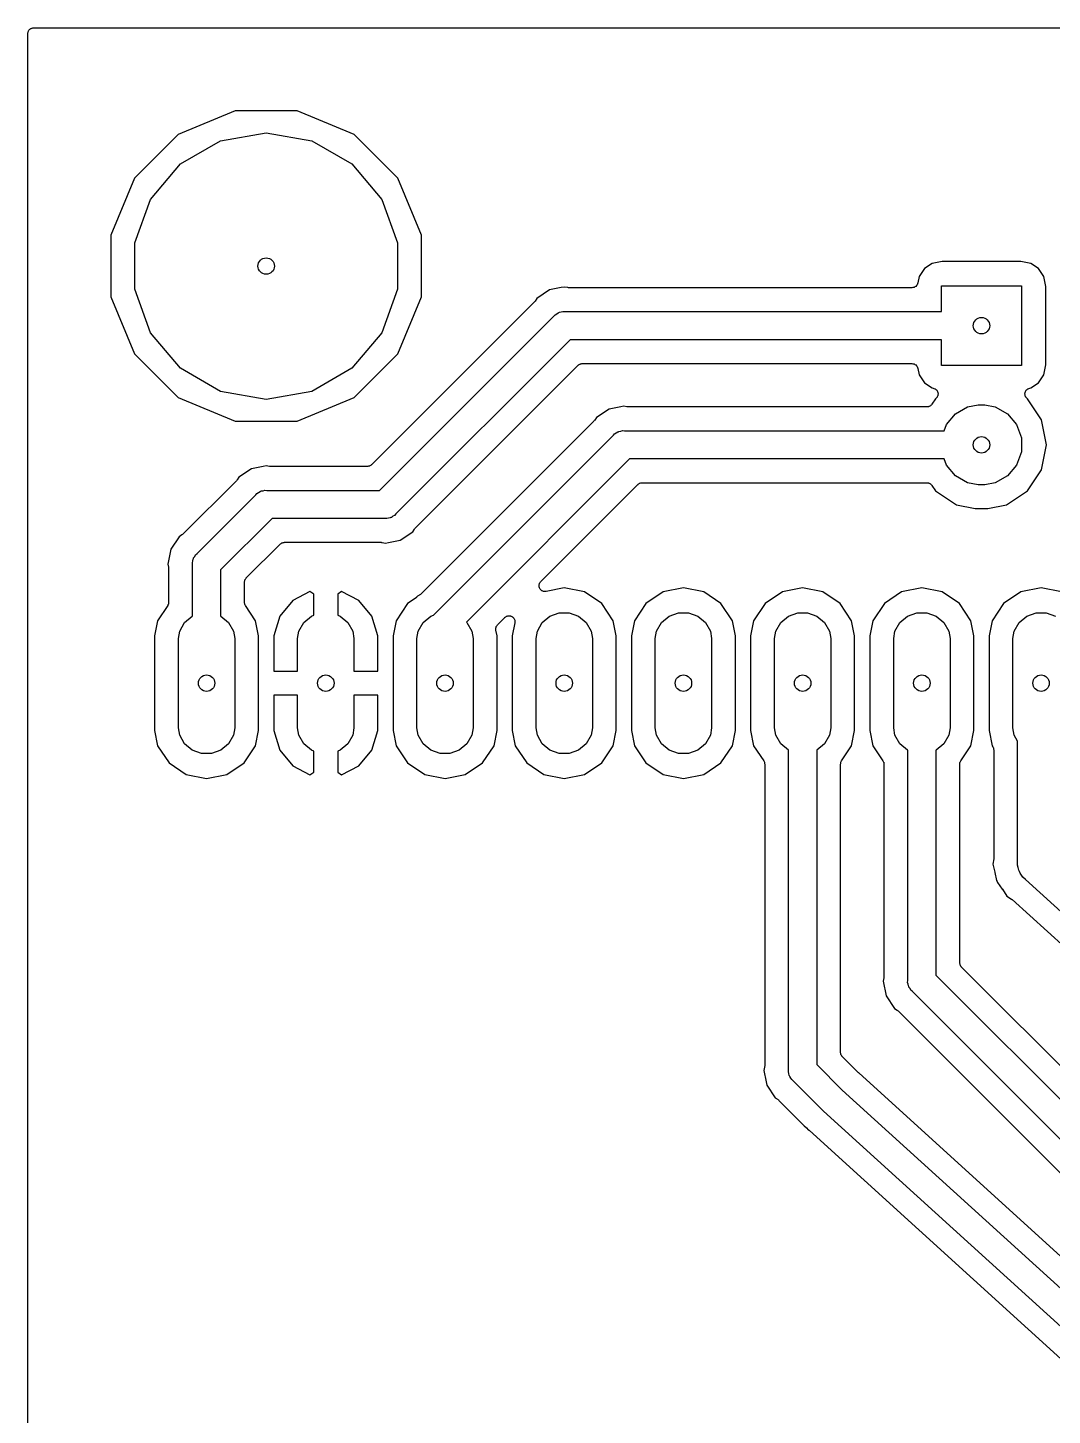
# Model space of a CAD drawing. Extents: x 99.1 to 195.6, y -78.7 to -33.
# Drawn here: x 99.06 to 120.89, y -62.59 to -33.02 of the extents above; entities that cross this region are included whole.
import ezdxf

# ---------------------------------------------------------------- set-up
doc = ezdxf.new("R2010")
doc.units = 0
doc.header["$MEASUREMENT"] = 0
doc.layers.add('BLACK', color=7, linetype='CONTINUOUS')

msp = doc.modelspace()

# ---------------------------------------------------------------- linework, layer by layer
at = {"layer": 'BLACK', "linetype": 'CONTINUOUS'}
for p, q in [((99.0619, -33.1249), (99.0657, -33.1145)), ((99.0657, -33.1145), (99.0677, -33.1036)), ((99.0677, -33.1036), (99.0732, -33.0939)), ((99.0732, -33.0939), (99.077, -33.0835)), ((99.077, -33.0835), (99.0842, -33.075)), ((99.0842, -33.075), (99.0897, -33.0654)), ((99.0897, -33.0654), (99.0982, -33.0582)), ((99.0982, -33.0582), (99.1054, -33.0497)), ((99.1054, -33.0497), (99.115, -33.0442)), ((99.115, -33.0442), (99.1235, -33.037)), ((99.1235, -33.037), (99.1339, -33.0332)), ((99.1339, -33.0332), (99.1436, -33.0277)), ((99.1436, -33.0277), (99.1545, -33.0257)), ((99.1545, -33.0257), (99.1649, -33.0219)), ((99.1649, -33.0219), (99.1761, -33.0219)), ((99.1761, -33.0219), (99.187, -33.02)), ((99.187, -33.02), (195.453, -33.02)), ((99.06, -33.147), (99.0619, -33.1361)), ((99.06, -78.613), (99.06, -33.147)), ((99.0619, -33.1361), (99.0619, -33.1249)), ((103.482, -34.792), (102.266, -35.2956)), ((104.798, -34.792), (103.482, -34.792)), ((106.014, -35.2956), (104.798, -34.792)), ((102.266, -35.2956), (101.336, -36.2262)), ((102.312, -35.922), (103.168, -35.4283)), ((103.168, -35.4283), (104.14, -35.2568)), ((104.14, -35.2568), (105.112, -35.4283)), ((105.112, -35.4283), (105.968, -35.922)), ((106.944, -36.2262), (106.014, -35.2956)), ((101.678, -36.6784), (102.312, -35.922)), ((105.968, -35.922), (106.602, -36.6784)), ((101.336, -36.2262), (100.832, -37.442)), ((107.448, -37.442), (106.944, -36.2262)), ((101.34, -37.6063), (101.678, -36.6784)), ((106.602, -36.6784), (106.94, -37.6063)), ((100.832, -37.442), (100.832, -38.758)), ((107.448, -38.758), (107.448, -37.442)), ((101.34, -38.5937), (101.34, -37.6063)), ((106.94, -37.6063), (106.94, -38.5937)), ((118.332, -38.0415), (118.164, -38.1538)), ((118.543, -37.9996), (118.332, -38.0415)), ((120.217, -37.9996), (118.543, -37.9996)), ((120.428, -38.0415), (120.217, -37.9996)), ((120.596, -38.1538), (120.428, -38.0415)), ((118.051, -38.3218), (118.024, -38.4598)), ((118.164, -38.1538), (118.051, -38.3218)), ((120.709, -38.3218), (120.596, -38.1538)), ((120.75, -38.5325), (120.709, -38.3218)), ((101.678, -39.5216), (101.34, -38.5937)), ((106.94, -38.5937), (106.602, -39.5216)), ((110.175, -38.6089), (109.907, -38.7875)), ((110.423, -38.5596), (110.175, -38.6089)), ((110.49, -38.5462), (110.423, -38.5596)), ((110.557, -38.5596), (110.49, -38.5462)), ((110.57, -38.5598), (110.557, -38.5596)), ((110.582, -38.562), (110.57, -38.5598)), ((117.899, -38.562), (110.582, -38.562)), ((117.92, -38.5584), (117.899, -38.562)), ((117.94, -38.5553), (117.92, -38.5584)), ((117.942, -38.5546), (117.94, -38.5553)), ((117.943, -38.5543), (117.942, -38.5546)), ((117.961, -38.544), (117.943, -38.5543)), ((117.979, -38.534), (117.961, -38.544)), ((117.98, -38.533), (117.979, -38.534)), ((117.981, -38.5323), (117.98, -38.533)), ((117.994, -38.5165), (117.981, -38.5323)), ((118.008, -38.5009), (117.994, -38.5165)), ((118.009, -38.4996), (118.008, -38.5009)), ((118.017, -38.4791), (118.009, -38.4985)), ((118.009, -38.4985), (118.009, -38.4996)), ((118.024, -38.4598), (118.017, -38.4791)), ((118.53, -39.07), (118.53, -38.52)), ((118.53, -38.52), (120.23, -38.52)), ((120.23, -38.52), (120.23, -40.22)), ((120.75, -40.2075), (120.75, -38.5325)), ((100.832, -38.758), (101.336, -39.9738)), ((109.854, -38.8638), (106.383, -42.3348)), ((106.944, -39.9738), (107.448, -38.758)), ((109.861, -38.8535), (109.854, -38.8638)), ((109.869, -38.8445), (109.861, -38.8535)), ((109.907, -38.7875), (109.869, -38.8445)), ((106.556, -42.88), (110.269, -39.1671)), ((110.269, -39.1671), (110.294, -39.1366)), ((110.294, -39.1366), (110.329, -39.1167)), ((110.329, -39.1167), (110.361, -39.0939)), ((110.361, -39.0939), (110.374, -39.0904)), ((110.374, -39.0904), (110.386, -39.0837)), ((110.386, -39.0837), (110.425, -39.0768)), ((110.425, -39.0768), (110.463, -39.0665)), ((110.463, -39.0665), (110.503, -39.07)), ((110.503, -39.07), (118.53, -39.07)), ((102.312, -40.278), (101.678, -39.5216)), ((106.602, -39.5216), (105.968, -40.278)), ((110.614, -39.67), (106.901, -43.3829)), ((118.53, -39.67), (110.614, -39.67)), ((118.53, -40.22), (118.53, -39.67)), ((101.336, -39.9738), (102.266, -40.9044)), ((106.014, -40.9044), (106.944, -39.9738)), ((107.316, -43.6862), (110.787, -40.2152)), ((110.787, -40.2152), (110.792, -40.212)), ((110.792, -40.212), (110.796, -40.2077)), ((110.796, -40.2077), (110.81, -40.1994)), ((110.81, -40.1994), (110.824, -40.1899)), ((110.824, -40.1899), (110.829, -40.1885)), ((110.829, -40.1885), (110.834, -40.1857)), ((110.834, -40.1857), (110.85, -40.1828)), ((110.85, -40.1828), (110.866, -40.1785)), ((110.866, -40.1785), (110.872, -40.179)), ((110.872, -40.179), (110.877, -40.178)), ((110.877, -40.178), (117.899, -40.178)), ((117.899, -40.178), (117.92, -40.1816)), ((117.92, -40.1816), (117.94, -40.1847)), ((117.94, -40.1847), (117.942, -40.1854)), ((117.942, -40.1854), (117.943, -40.1857)), ((117.943, -40.1857), (117.961, -40.196)), ((117.961, -40.196), (117.979, -40.206)), ((117.979, -40.206), (117.98, -40.207)), ((117.98, -40.207), (117.981, -40.2077)), ((117.981, -40.2077), (117.994, -40.2235)), ((120.23, -40.22), (118.53, -40.22)), ((120.709, -40.4182), (120.75, -40.2075)), ((103.168, -40.7717), (102.312, -40.278)), ((105.968, -40.278), (105.112, -40.7717)), ((117.994, -40.2235), (118.008, -40.2391)), ((118.008, -40.2391), (118.009, -40.2404)), ((118.009, -40.2404), (118.009, -40.2415)), ((118.009, -40.2415), (118.017, -40.2609)), ((118.017, -40.2609), (118.024, -40.2802)), ((118.024, -40.2802), (118.051, -40.4182)), ((118.051, -40.4182), (118.164, -40.5862)), ((120.596, -40.5862), (120.709, -40.4182)), ((104.14, -40.9432), (103.168, -40.7717)), ((105.112, -40.7717), (104.14, -40.9432)), ((118.164, -40.5862), (118.332, -40.6985)), ((118.332, -40.6985), (118.352, -40.7026)), ((118.352, -40.7026), (118.368, -40.7086)), ((118.368, -40.7086), (118.384, -40.7133)), ((118.384, -40.7133), (118.388, -40.7166)), ((118.388, -40.7166), (118.394, -40.7186)), ((118.394, -40.7186), (118.406, -40.7296)), ((118.406, -40.7296), (118.419, -40.7394)), ((118.419, -40.7394), (118.422, -40.744)), ((118.422, -40.744), (118.427, -40.7477)), ((118.427, -40.7477), (118.435, -40.7622)), ((118.435, -40.7622), (118.444, -40.776)), ((118.444, -40.776), (118.445, -40.7815)), ((118.445, -40.7815), (118.448, -40.7864)), ((118.448, -40.7864), (118.45, -40.8028)), ((118.45, -40.8028), (118.454, -40.8189)), ((120.306, -40.8189), (120.31, -40.8028)), ((120.31, -40.8028), (120.312, -40.7864)), ((120.312, -40.7864), (120.315, -40.7815)), ((120.315, -40.7815), (120.316, -40.776)), ((120.316, -40.776), (120.325, -40.7622)), ((120.325, -40.7622), (120.333, -40.7477)), ((120.333, -40.7477), (120.338, -40.744)), ((120.338, -40.744), (120.341, -40.7394)), ((120.341, -40.7394), (120.354, -40.7296)), ((120.354, -40.7296), (120.366, -40.7186)), ((120.366, -40.7186), (120.372, -40.7166)), ((120.372, -40.7166), (120.376, -40.7133)), ((120.376, -40.7133), (120.392, -40.7086)), ((120.392, -40.7086), (120.408, -40.7026)), ((120.408, -40.7026), (120.428, -40.6985)), ((120.428, -40.6985), (120.596, -40.5862)), ((102.266, -40.9044), (103.482, -41.408)), ((104.798, -41.408), (106.014, -40.9044)), ((111.693, -41.0996), (111.445, -41.1489)), ((111.76, -41.0862), (111.693, -41.0996)), ((111.827, -41.0996), (111.76, -41.0862)), ((111.84, -41.0998), (111.827, -41.0996)), ((111.852, -41.102), (111.84, -41.0998)), ((118.219, -41.102), (111.852, -41.102)), ((118.236, -41.0989), (118.219, -41.102)), ((118.254, -41.0969), (118.236, -41.0989)), ((118.258, -41.0951), (118.254, -41.0969)), ((118.262, -41.0943), (118.258, -41.0951)), ((118.278, -41.0854), (118.262, -41.0943)), ((118.294, -41.0774), (118.278, -41.0854)), ((118.297, -41.0744), (118.294, -41.0774)), ((118.3, -41.0723), (118.297, -41.0744)), ((118.312, -41.0585), (118.3, -41.0723)), ((118.324, -41.0456), (118.312, -41.0585)), ((118.402, -40.9287), (118.324, -41.0456)), ((118.41, -40.9213), (118.402, -40.9287)), ((118.423, -40.9109), (118.41, -40.9213)), ((118.426, -40.9061), (118.423, -40.9109)), ((118.43, -40.9023), (118.426, -40.9061)), ((118.437, -40.8874), (118.43, -40.9023)), ((118.446, -40.8732), (118.437, -40.8874)), ((118.447, -40.8677), (118.446, -40.8732)), ((118.45, -40.8627), (118.447, -40.8677)), ((118.451, -40.8462), (118.45, -40.8627)), ((118.455, -40.83), (118.451, -40.8462)), ((118.454, -40.8189), (118.454, -40.8244)), ((118.454, -40.8244), (118.455, -40.83)), ((118.825, -41.2488), (119.085, -41.0989)), ((119.085, -41.0989), (119.306, -41.06)), ((119.306, -41.06), (119.454, -41.06)), ((119.454, -41.06), (119.675, -41.0989)), ((119.675, -41.0989), (119.935, -41.2488)), ((120.305, -40.83), (120.306, -40.8244)), ((120.309, -40.8462), (120.305, -40.83)), ((120.306, -40.8244), (120.306, -40.8189)), ((120.31, -40.8627), (120.309, -40.8462)), ((120.313, -40.8677), (120.31, -40.8627)), ((120.314, -40.8732), (120.313, -40.8677)), ((120.323, -40.8874), (120.314, -40.8732)), ((120.33, -40.9023), (120.323, -40.8874)), ((120.334, -40.9061), (120.33, -40.9023)), ((120.337, -40.9109), (120.334, -40.9061)), ((120.35, -40.9213), (120.337, -40.9109)), ((120.358, -40.9287), (120.35, -40.9213)), ((120.659, -41.3801), (120.358, -40.9287)), ((111.131, -41.3935), (111.124, -41.4038)), ((111.139, -41.3845), (111.131, -41.3935)), ((111.177, -41.3275), (111.139, -41.3845)), ((111.445, -41.1489), (111.177, -41.3275)), ((118.633, -41.4784), (118.825, -41.2488)), ((119.935, -41.2488), (120.127, -41.4784)), ((120.765, -41.91), (120.659, -41.3801)), ((103.482, -41.408), (104.798, -41.408)), ((111.124, -41.4038), (107.444, -45.0835)), ((111.539, -41.7071), (111.564, -41.6766)), ((111.564, -41.6766), (111.599, -41.6567)), ((111.599, -41.6567), (111.631, -41.6339)), ((111.631, -41.6339), (111.644, -41.6304)), ((111.644, -41.6304), (111.656, -41.6237)), ((111.656, -41.6237), (111.695, -41.6168)), ((111.695, -41.6168), (111.733, -41.6065)), ((111.733, -41.6065), (111.773, -41.61)), ((111.773, -41.61), (118.585, -41.61)), ((118.585, -41.61), (118.633, -41.4784)), ((120.127, -41.4784), (120.23, -41.7601)), ((107.747, -45.4986), (111.539, -41.7071)), ((120.23, -41.7601), (120.23, -42.0599)), ((120.659, -42.4399), (120.765, -41.91)), ((111.884, -42.21), (108.405, -45.6889)), ((118.585, -42.21), (111.884, -42.21)), ((118.633, -42.3416), (118.585, -42.21)), ((120.23, -42.0599), (120.127, -42.3416)), ((103.825, -42.4189), (103.557, -42.5975)), ((104.073, -42.3696), (103.825, -42.4189)), ((104.14, -42.3562), (104.073, -42.3696)), ((104.073, -42.3696), (104.073, -42.3696)), ((104.207, -42.3696), (104.14, -42.3562)), ((104.22, -42.3698), (104.207, -42.3696)), ((104.232, -42.372), (104.22, -42.3698)), ((106.293, -42.372), (104.232, -42.372)), ((106.298, -42.371), (106.293, -42.372)), ((106.304, -42.3715), (106.298, -42.371)), ((106.32, -42.3672), (106.304, -42.3715)), ((106.336, -42.3643), (106.32, -42.3672)), ((106.341, -42.3615), (106.336, -42.3643)), ((106.346, -42.3601), (106.341, -42.3615)), ((106.36, -42.3506), (106.346, -42.3601)), ((106.374, -42.3423), (106.36, -42.3506)), ((106.378, -42.338), (106.374, -42.3423)), ((106.383, -42.3348), (106.378, -42.338)), ((118.825, -42.5712), (118.633, -42.3416)), ((119.085, -42.7211), (118.825, -42.5712)), ((119.935, -42.5712), (119.675, -42.7211)), ((120.127, -42.3416), (119.935, -42.5712)), ((120.359, -42.8891), (120.659, -42.4399)), ((103.504, -42.6738), (102.364, -43.8135)), ((103.511, -42.6635), (103.504, -42.6738)), ((103.519, -42.6545), (103.511, -42.6635)), ((103.557, -42.5975), (103.519, -42.6545)), ((104.075, -42.8868), (104.113, -42.8765)), ((104.113, -42.8765), (104.153, -42.88)), ((104.153, -42.88), (106.556, -42.88)), ((109.99, -44.8226), (112.057, -42.7552)), ((112.057, -42.7552), (112.062, -42.752)), ((112.062, -42.752), (112.066, -42.7477)), ((112.066, -42.7477), (112.08, -42.7394)), ((112.08, -42.7394), (112.094, -42.7299)), ((112.094, -42.7299), (112.099, -42.7285)), ((112.099, -42.7285), (112.104, -42.7257)), ((112.104, -42.7257), (112.12, -42.7228)), ((112.12, -42.7228), (112.136, -42.7185)), ((112.136, -42.7185), (112.142, -42.719)), ((112.142, -42.719), (112.147, -42.718)), ((112.147, -42.718), (118.219, -42.718)), ((118.219, -42.718), (118.236, -42.7211)), ((118.236, -42.7211), (118.254, -42.7231)), ((118.254, -42.7231), (118.258, -42.7249)), ((118.258, -42.7249), (118.262, -42.7257)), ((118.262, -42.7257), (118.278, -42.7346)), ((118.278, -42.7346), (118.294, -42.7426)), ((118.294, -42.7426), (118.297, -42.7456)), ((118.297, -42.7456), (118.3, -42.7477)), ((118.3, -42.7477), (118.312, -42.7615)), ((118.312, -42.7615), (118.324, -42.7744)), ((118.324, -42.7744), (118.401, -42.8891)), ((119.306, -42.76), (119.085, -42.7211)), ((119.454, -42.76), (119.306, -42.76)), ((119.675, -42.7211), (119.454, -42.76)), ((102.667, -44.2286), (103.919, -42.9771)), ((103.919, -42.9771), (103.944, -42.9466)), ((103.944, -42.9466), (103.979, -42.9267)), ((103.979, -42.9267), (104.011, -42.9039)), ((104.011, -42.9039), (104.024, -42.9004)), ((104.024, -42.9004), (104.036, -42.8937)), ((104.036, -42.8937), (104.075, -42.8868)), ((118.401, -42.8891), (118.85, -43.1892)), ((119.91, -43.1892), (120.359, -42.8891)), ((106.745, -43.4732), (106.707, -43.4835)), ((106.784, -43.4663), (106.745, -43.4732)), ((106.796, -43.4596), (106.784, -43.4663)), ((106.809, -43.4561), (106.796, -43.4596)), ((106.841, -43.4333), (106.809, -43.4561)), ((106.876, -43.4134), (106.841, -43.4333)), ((106.901, -43.3829), (106.876, -43.4134)), ((118.85, -43.1892), (119.246, -43.268)), ((119.246, -43.268), (119.514, -43.268)), ((119.514, -43.268), (119.91, -43.1892)), ((104.264, -43.48), (103.17, -44.5743)), ((106.667, -43.48), (104.264, -43.48)), ((106.707, -43.4835), (106.667, -43.48)), ((106.995, -43.9411), (107.263, -43.7625)), ((107.263, -43.7625), (107.301, -43.7055)), ((107.301, -43.7055), (107.309, -43.6965)), ((107.309, -43.6965), (107.316, -43.6862)), ((102.287, -43.8675), (102.111, -44.1313)), ((102.345, -43.8293), (102.287, -43.8675)), ((102.354, -43.8207), (102.345, -43.8293)), ((102.364, -43.8135), (102.354, -43.8207)), ((103.715, -44.7475), (104.437, -44.0252)), ((104.437, -44.0252), (104.442, -44.022)), ((104.442, -44.022), (104.446, -44.0177)), ((104.446, -44.0177), (104.46, -44.0094)), ((104.46, -44.0094), (104.474, -43.9999)), ((104.474, -43.9999), (104.479, -43.9985)), ((104.479, -43.9985), (104.484, -43.9957)), ((104.484, -43.9957), (104.5, -43.9928)), ((104.5, -43.9928), (104.516, -43.9885)), ((104.516, -43.9885), (104.522, -43.989)), ((104.522, -43.989), (104.527, -43.988)), ((104.527, -43.988), (106.588, -43.988)), ((106.588, -43.988), (106.6, -43.9902)), ((106.6, -43.9902), (106.613, -43.9904)), ((106.613, -43.9904), (106.68, -44.0038)), ((106.68, -44.0038), (106.747, -43.9904)), ((106.747, -43.9904), (106.995, -43.9411)), ((102.109, -44.1347), (102.046, -44.45)), ((102.111, -44.1313), (102.109, -44.1347)), ((102.111, -44.1313), (102.111, -44.1313)), ((102.577, -44.385), (102.584, -44.3458)), ((102.584, -44.3458), (102.59, -44.3342)), ((102.59, -44.3342), (102.594, -44.3213)), ((102.594, -44.3213), (102.617, -44.2887)), ((102.617, -44.2887), (102.637, -44.2542)), ((102.637, -44.2542), (102.667, -44.2286)), ((102.046, -44.45), (102.06, -44.5173)), ((102.06, -44.5173), (102.06, -44.5298)), ((102.06, -44.5298), (102.062, -44.5421)), ((102.062, -44.5421), (102.062, -45.2664)), ((102.567, -44.4234), (102.577, -44.385)), ((102.57, -44.4631), (102.567, -44.4234)), ((102.57, -45.5607), (102.57, -44.4631)), ((103.17, -44.5743), (103.17, -45.5607)), ((103.678, -44.8262), (103.683, -44.8102)), ((103.679, -44.8318), (103.678, -44.8262)), ((103.678, -44.8373), (103.679, -44.8318)), ((103.678, -45.2664), (103.678, -44.8373)), ((103.683, -44.8102), (103.686, -44.7939)), ((103.686, -44.7939), (103.688, -44.789)), ((103.688, -44.789), (103.69, -44.7836)), ((103.69, -44.7836), (103.699, -44.77)), ((103.699, -44.77), (103.708, -44.7557)), ((103.708, -44.7557), (103.712, -44.7521)), ((103.712, -44.7521), (103.715, -44.7475)), ((109.953, -44.9013), (109.957, -44.8866)), ((109.954, -44.9083), (109.953, -44.9013)), ((109.953, -44.9151), (109.954, -44.9083)), ((109.956, -44.9301), (109.953, -44.9151)), ((109.957, -44.9452), (109.956, -44.9301)), ((109.957, -44.8866), (109.96, -44.8716)), ((109.96, -44.9516), (109.957, -44.9452)), ((109.96, -44.8716), (109.963, -44.8654)), ((109.962, -44.9584), (109.96, -44.9516)), ((109.963, -44.8654), (109.965, -44.8587)), ((109.965, -44.8587), (109.974, -44.8462)), ((109.974, -44.8462), (109.981, -44.8329)), ((109.981, -44.8329), (109.986, -44.8283)), ((109.986, -44.8283), (109.99, -44.8226)), ((104.708, -45.2274), (104.432, -45.5616)), ((105.072, -45.035), (104.708, -45.2274)), ((105.156, -45.0899), (105.072, -45.035)), ((105.156, -45.5439), (105.156, -45.0899)), ((105.748, -45.035), (105.664, -45.0899)), ((105.664, -45.0899), (105.664, -45.5439)), ((106.112, -45.2274), (105.748, -45.035)), ((106.388, -45.5616), (106.112, -45.2274)), ((107.335, -45.1681), (107.151, -45.2912)), ((107.337, -45.1662), (107.335, -45.1681)), ((107.34, -45.1649), (107.337, -45.1662)), ((107.353, -45.151), (107.34, -45.1649)), ((107.367, -45.1377), (107.353, -45.151)), ((107.425, -45.0993), (107.367, -45.1377)), ((107.434, -45.0907), (107.425, -45.0993)), ((107.444, -45.0835), (107.434, -45.0907)), ((109.969, -44.9714), (109.962, -44.9584)), ((109.976, -44.9852), (109.969, -44.9714)), ((109.981, -44.9902), (109.976, -44.9852)), ((109.984, -44.9961), (109.981, -44.9902)), ((109.996, -45.0056), (109.984, -44.9961)), ((110.007, -45.0164), (109.996, -45.0056)), ((110.013, -45.0194), (110.007, -45.0164)), ((110.019, -45.0237), (110.013, -45.0194)), ((110.033, -45.0286), (110.019, -45.0237)), ((110.047, -45.035), (110.033, -45.0286)), ((110.054, -45.0357), (110.047, -45.035)), ((110.061, -45.0379), (110.054, -45.0357)), ((110.076, -45.0376), (110.061, -45.0379)), ((110.091, -45.0389), (110.076, -45.0376)), ((110.098, -45.0371), (110.091, -45.0389)), ((110.105, -45.0369), (110.098, -45.0371)), ((110.49, -44.9603), (110.105, -45.0369)), ((110.922, -45.0463), (110.49, -44.9603)), ((111.289, -45.2912), (110.922, -45.0463)), ((112.598, -45.0463), (112.231, -45.2912)), ((113.03, -44.9603), (112.598, -45.0463)), ((113.462, -45.0463), (113.03, -44.9603)), ((113.829, -45.2912), (113.462, -45.0463)), ((115.138, -45.0463), (114.771, -45.2912)), ((115.57, -44.9603), (115.138, -45.0463)), ((116.002, -45.0463), (115.57, -44.9603)), ((116.369, -45.2912), (116.002, -45.0463)), ((117.678, -45.0463), (117.311, -45.2912)), ((118.11, -44.9603), (117.678, -45.0463)), ((118.542, -45.0463), (118.11, -44.9603)), ((118.909, -45.2912), (118.542, -45.0463)), ((120.218, -45.0463), (119.851, -45.2912)), ((120.65, -44.9603), (120.218, -45.0463)), ((121.082, -45.0463), (120.65, -44.9603)), ((102.041, -45.3369), (101.826, -45.6577)), ((102.047, -45.323), (102.041, -45.3369)), ((102.054, -45.3098), (102.047, -45.323)), ((102.056, -45.303), (102.054, -45.3098)), ((102.058, -45.2966), (102.056, -45.303)), ((102.059, -45.2814), (102.058, -45.2966)), ((102.062, -45.2664), (102.059, -45.2814)), ((103.681, -45.2814), (103.678, -45.2664)), ((103.682, -45.2966), (103.681, -45.2814)), ((103.684, -45.303), (103.682, -45.2966)), ((103.686, -45.3098), (103.684, -45.303)), ((103.693, -45.323), (103.686, -45.3098)), ((103.699, -45.3369), (103.693, -45.323)), ((103.914, -45.6577), (103.699, -45.3369)), ((107.151, -45.2912), (106.906, -45.6577)), ((107.645, -45.5624), (107.708, -45.5397)), ((107.708, -45.5397), (107.717, -45.5242)), ((107.717, -45.5242), (107.747, -45.4986)), ((110.185, -45.5624), (110.384, -45.49)), ((110.384, -45.49), (110.596, -45.49)), ((110.596, -45.49), (110.795, -45.5624)), ((111.534, -45.6577), (111.289, -45.2912)), ((112.231, -45.2912), (111.986, -45.6577)), ((112.725, -45.5624), (112.924, -45.49)), ((112.924, -45.49), (113.136, -45.49)), ((113.136, -45.49), (113.335, -45.5624)), ((114.074, -45.6577), (113.829, -45.2912)), ((114.771, -45.2912), (114.526, -45.6577)), ((115.265, -45.5624), (115.464, -45.49)), ((115.464, -45.49), (115.676, -45.49)), ((115.676, -45.49), (115.875, -45.5624)), ((116.614, -45.6577), (116.369, -45.2912)), ((117.311, -45.2912), (117.066, -45.6577)), ((117.805, -45.5624), (118.004, -45.49)), ((118.004, -45.49), (118.216, -45.49)), ((118.216, -45.49), (118.415, -45.5624)), ((119.154, -45.6577), (118.909, -45.2912)), ((119.851, -45.2912), (119.606, -45.6577)), ((120.345, -45.5624), (120.544, -45.49)), ((120.544, -45.49), (120.756, -45.49)), ((120.756, -45.49), (120.955, -45.5624)), ((101.826, -45.6577), (101.762, -45.9809)), ((102.297, -45.8816), (102.403, -45.6984)), ((102.403, -45.6984), (102.565, -45.5624)), ((102.565, -45.5624), (102.57, -45.5607)), ((103.17, -45.5607), (103.175, -45.5624)), ((103.175, -45.5624), (103.337, -45.6984)), ((103.337, -45.6984), (103.443, -45.8816)), ((103.978, -45.9809), (103.914, -45.6577)), ((104.432, -45.5616), (104.302, -45.9821)), ((104.837, -45.8816), (104.943, -45.6984)), ((104.943, -45.6984), (105.105, -45.5624)), ((105.105, -45.5624), (105.156, -45.5439)), ((105.664, -45.5439), (105.715, -45.5624)), ((105.715, -45.5624), (105.877, -45.6984)), ((105.877, -45.6984), (105.983, -45.8816)), ((106.518, -45.9821), (106.388, -45.5616)), ((106.906, -45.6577), (106.842, -45.9809)), ((107.377, -45.8816), (107.483, -45.6984)), ((107.483, -45.6984), (107.645, -45.5624)), ((108.405, -45.6889), (108.417, -45.6984)), ((108.417, -45.6984), (108.523, -45.8816)), ((109.032, -45.8229), (109.033, -45.8189)), ((109.033, -45.8408), (109.032, -45.8229)), ((109.033, -45.8147), (109.039, -45.7977)), ((109.033, -45.8189), (109.033, -45.8147)), ((109.039, -45.7977), (109.043, -45.7803)), ((109.043, -45.7803), (109.046, -45.7769)), ((109.046, -45.7769), (109.047, -45.7729)), ((109.047, -45.7729), (109.058, -45.7589)), ((109.058, -45.7589), (109.068, -45.7442)), ((109.068, -45.7442), (109.223, -45.5901)), ((109.223, -45.5901), (109.228, -45.5861)), ((109.228, -45.5861), (109.233, -45.5809)), ((109.233, -45.5809), (109.246, -45.5735)), ((109.246, -45.5735), (109.259, -45.5648)), ((109.259, -45.5648), (109.265, -45.563)), ((109.265, -45.563), (109.272, -45.5597)), ((109.272, -45.5597), (109.287, -45.5573)), ((109.287, -45.5573), (109.301, -45.5534)), ((109.301, -45.5534), (109.308, -45.554)), ((109.308, -45.554), (109.315, -45.5529)), ((109.315, -45.5529), (109.33, -45.5559)), ((109.33, -45.5559), (109.345, -45.5572)), ((109.345, -45.5572), (109.352, -45.5602)), ((109.352, -45.5602), (109.358, -45.5615)), ((109.358, -45.5615), (109.371, -45.5694)), ((109.371, -45.5694), (109.385, -45.5759)), ((109.437, -45.7047), (109.382, -45.9809)), ((109.385, -45.5759), (109.39, -45.5808)), ((109.39, -45.5808), (109.396, -45.5844)), ((109.396, -45.5844), (109.406, -45.5963)), ((109.406, -45.5963), (109.416, -45.6071)), ((109.416, -45.6071), (109.419, -45.6134)), ((109.419, -45.6134), (109.424, -45.6188)), ((109.424, -45.6188), (109.429, -45.6332)), ((109.429, -45.6332), (109.435, -45.647)), ((109.435, -45.647), (109.436, -45.654)), ((109.436, -45.654), (109.438, -45.6606)), ((109.439, -45.691), (109.437, -45.6977)), ((109.437, -45.6977), (109.437, -45.7047)), ((109.438, -45.6606), (109.438, -45.6758)), ((109.438, -45.6758), (109.439, -45.691)), ((109.917, -45.8816), (110.023, -45.6984)), ((110.023, -45.6984), (110.185, -45.5624)), ((110.795, -45.5624), (110.957, -45.6984)), ((110.957, -45.6984), (111.063, -45.8816)), ((111.598, -45.9809), (111.534, -45.6577)), ((111.986, -45.6577), (111.922, -45.9809)), ((112.457, -45.8816), (112.563, -45.6984)), ((112.563, -45.6984), (112.725, -45.5624)), ((113.335, -45.5624), (113.497, -45.6984)), ((113.497, -45.6984), (113.603, -45.8816)), ((114.138, -45.9809), (114.074, -45.6577)), ((114.526, -45.6577), (114.462, -45.9809)), ((114.997, -45.8816), (115.103, -45.6984)), ((115.103, -45.6984), (115.265, -45.5624)), ((115.875, -45.5624), (116.037, -45.6984)), ((116.037, -45.6984), (116.143, -45.8816)), ((116.678, -45.9809), (116.614, -45.6577)), ((117.066, -45.6577), (117.002, -45.9809)), ((117.537, -45.8816), (117.643, -45.6984)), ((117.643, -45.6984), (117.805, -45.5624)), ((118.415, -45.5624), (118.577, -45.6984)), ((118.577, -45.6984), (118.683, -45.8816)), ((119.218, -45.9809), (119.154, -45.6577)), ((119.606, -45.6577), (119.542, -45.9809)), ((120.077, -45.8816), (120.183, -45.6984)), ((120.183, -45.6984), (120.345, -45.5624)), ((101.762, -45.9809), (101.762, -47.9991)), ((102.27, -46.0375), (102.297, -45.8816)), ((102.27, -47.9425), (102.27, -46.0375)), ((103.443, -45.8816), (103.47, -46.0375)), ((103.47, -46.0375), (103.47, -47.9425)), ((103.978, -47.9991), (103.978, -45.9809)), ((104.302, -45.9821), (104.302, -46.736)), ((104.81, -46.0375), (104.837, -45.8816)), ((104.81, -46.736), (104.81, -46.0375)), ((105.983, -45.8816), (106.01, -46.0375)), ((106.01, -46.0375), (106.01, -46.736)), ((106.518, -46.736), (106.518, -45.9821)), ((106.842, -45.9809), (106.842, -47.9991)), ((107.35, -46.0375), (107.377, -45.8816)), ((107.35, -47.9425), (107.35, -46.0375)), ((108.523, -45.8816), (108.55, -46.0375)), ((108.55, -46.0375), (108.55, -47.9425)), ((109.034, -45.8588), (109.033, -45.8408)), ((109.058, -45.9809), (109.034, -45.8588)), ((109.058, -47.9991), (109.058, -45.9809)), ((109.382, -45.9809), (109.382, -47.9991)), ((109.89, -46.0375), (109.917, -45.8816)), ((109.89, -47.9425), (109.89, -46.0375)), ((111.063, -45.8816), (111.09, -46.0375)), ((111.09, -46.0375), (111.09, -47.9425)), ((111.598, -47.9991), (111.598, -45.9809)), ((111.922, -45.9809), (111.922, -47.9991)), ((112.43, -46.0375), (112.457, -45.8816)), ((112.43, -47.9425), (112.43, -46.0375)), ((113.603, -45.8816), (113.63, -46.0375)), ((113.63, -46.0375), (113.63, -47.9425)), ((114.138, -47.9991), (114.138, -45.9809)), ((114.462, -45.9809), (114.462, -47.9991)), ((114.97, -46.0375), (114.997, -45.8816)), ((114.97, -47.9425), (114.97, -46.0375)), ((116.143, -45.8816), (116.17, -46.0375)), ((116.17, -46.0375), (116.17, -47.9425)), ((116.678, -47.9991), (116.678, -45.9809)), ((117.002, -45.9809), (117.002, -47.9991)), ((117.51, -46.0375), (117.537, -45.8816)), ((117.51, -47.9425), (117.51, -46.0375)), ((118.683, -45.8816), (118.71, -46.0375)), ((118.71, -46.0375), (118.71, -47.9425)), ((119.218, -47.9991), (119.218, -45.9809)), ((119.542, -45.9809), (119.542, -47.9991)), ((120.05, -46.0375), (120.077, -45.8816)), ((120.05, -47.9425), (120.05, -46.0375)), ((104.302, -46.736), (104.81, -46.736)), ((106.01, -46.736), (106.518, -46.736)), ((104.302, -47.244), (104.302, -47.9979)), ((104.81, -47.244), (104.302, -47.244)), ((104.81, -47.9425), (104.81, -47.244)), ((106.01, -47.244), (106.01, -47.9425)), ((106.518, -47.244), (106.01, -47.244)), ((106.518, -47.9979), (106.518, -47.244)), ((101.762, -47.9991), (101.826, -48.3223)), ((102.297, -48.0984), (102.27, -47.9425)), ((102.403, -48.2816), (102.297, -48.0984)), ((103.443, -48.0984), (103.337, -48.2816)), ((103.47, -47.9425), (103.443, -48.0984)), ((103.914, -48.3223), (103.978, -47.9991)), ((104.302, -47.9979), (104.432, -48.4184)), ((104.837, -48.0984), (104.81, -47.9425)), ((104.943, -48.2816), (104.837, -48.0984)), ((105.983, -48.0984), (105.877, -48.2816)), ((106.01, -47.9425), (105.983, -48.0984)), ((106.388, -48.4184), (106.518, -47.9979)), ((106.842, -47.9991), (106.906, -48.3223)), ((107.377, -48.0984), (107.35, -47.9425)), ((107.483, -48.2816), (107.377, -48.0984)), ((108.523, -48.0984), (108.417, -48.2816)), ((108.55, -47.9425), (108.523, -48.0984)), ((108.994, -48.3223), (109.058, -47.9991)), ((109.382, -47.9991), (109.446, -48.3223)), ((109.917, -48.0984), (109.89, -47.9425)), ((110.023, -48.2816), (109.917, -48.0984)), ((111.063, -48.0984), (110.957, -48.2816)), ((111.09, -47.9425), (111.063, -48.0984)), ((111.534, -48.3223), (111.598, -47.9991)), ((111.922, -47.9991), (111.986, -48.3223)), ((112.457, -48.0984), (112.43, -47.9425)), ((112.563, -48.2816), (112.457, -48.0984)), ((113.603, -48.0984), (113.497, -48.2816)), ((113.63, -47.9425), (113.603, -48.0984)), ((114.074, -48.3223), (114.138, -47.9991)), ((114.462, -47.9991), (114.526, -48.3223)), ((114.997, -48.0984), (114.97, -47.9425)), ((115.103, -48.2816), (114.997, -48.0984)), ((116.143, -48.0984), (116.037, -48.2816)), ((116.17, -47.9425), (116.143, -48.0984)), ((116.614, -48.3223), (116.678, -47.9991)), ((117.002, -47.9991), (117.066, -48.3223)), ((117.537, -48.0984), (117.51, -47.9425)), ((117.643, -48.2816), (117.537, -48.0984)), ((118.683, -48.0984), (118.577, -48.2816)), ((118.71, -47.9425), (118.683, -48.0984)), ((119.154, -48.3223), (119.218, -47.9991)), ((119.542, -47.9991), (119.606, -48.3223)), ((120.077, -48.0984), (120.05, -47.9425)), ((120.15, -48.224), (120.077, -48.0984)), ((101.826, -48.3223), (102.071, -48.6888)), ((102.565, -48.4176), (102.403, -48.2816)), ((102.764, -48.49), (102.565, -48.4176)), ((102.976, -48.49), (102.764, -48.49)), ((103.175, -48.4176), (102.976, -48.49)), ((103.337, -48.2816), (103.175, -48.4176)), ((103.669, -48.6888), (103.914, -48.3223)), ((104.432, -48.4184), (104.708, -48.7526)), ((105.105, -48.4176), (104.943, -48.2816)), ((105.156, -48.4361), (105.105, -48.4176)), ((105.156, -48.8901), (105.156, -48.4361)), ((105.715, -48.4176), (105.664, -48.4361)), ((105.664, -48.4361), (105.664, -48.8901)), ((105.877, -48.2816), (105.715, -48.4176)), ((106.112, -48.7526), (106.388, -48.4184)), ((106.906, -48.3223), (107.151, -48.6888)), ((107.645, -48.4176), (107.483, -48.2816)), ((107.844, -48.49), (107.645, -48.4176)), ((108.056, -48.49), (107.844, -48.49)), ((108.255, -48.4176), (108.056, -48.49)), ((108.417, -48.2816), (108.255, -48.4176)), ((108.749, -48.6888), (108.994, -48.3223)), ((109.446, -48.3223), (109.691, -48.6888)), ((110.185, -48.4176), (110.023, -48.2816)), ((110.384, -48.49), (110.185, -48.4176)), ((110.596, -48.49), (110.384, -48.49)), ((110.795, -48.4176), (110.596, -48.49)), ((110.957, -48.2816), (110.795, -48.4176)), ((111.289, -48.6888), (111.534, -48.3223)), ((111.986, -48.3223), (112.231, -48.6888)), ((112.725, -48.4176), (112.563, -48.2816)), ((112.924, -48.49), (112.725, -48.4176)), ((113.136, -48.49), (112.924, -48.49)), ((113.335, -48.4176), (113.136, -48.49)), ((113.497, -48.2816), (113.335, -48.4176)), ((113.829, -48.6888), (114.074, -48.3223)), ((114.526, -48.3223), (114.741, -48.6431)), ((115.265, -48.4176), (115.103, -48.2816)), ((115.27, -48.4193), (115.265, -48.4176)), ((115.27, -55.2319), (115.27, -48.4193)), ((115.875, -48.4176), (115.87, -48.4193)), ((115.87, -48.4193), (115.87, -55.1207)), ((116.037, -48.2816), (115.875, -48.4176)), ((116.399, -48.6431), (116.614, -48.3223)), ((117.066, -48.3223), (117.281, -48.6431)), ((117.805, -48.4176), (117.643, -48.2816)), ((117.81, -48.4193), (117.805, -48.4176)), ((117.81, -53.3269), (117.81, -48.4193)), ((118.415, -48.4176), (118.41, -48.4193)), ((118.41, -48.4193), (118.41, -53.2157)), ((118.577, -48.2816), (118.415, -48.4176)), ((118.939, -48.6431), (119.154, -48.3223)), ((119.606, -48.3223), (119.621, -48.3437)), ((119.621, -48.3437), (119.627, -48.3577)), ((119.627, -48.3577), (119.634, -48.3709)), ((119.634, -48.3709), (119.636, -48.3777)), ((119.636, -48.3777), (119.638, -48.3841)), ((119.638, -48.3841), (119.639, -48.3993)), ((119.639, -48.3993), (119.642, -48.4143)), ((119.642, -48.4143), (119.642, -50.7154)), ((120.15, -50.7901), (120.15, -48.224)), ((102.071, -48.6888), (102.438, -48.9337)), ((103.302, -48.9337), (103.669, -48.6888)), ((104.708, -48.7526), (105.072, -48.945)), ((105.748, -48.945), (106.112, -48.7526)), ((107.151, -48.6888), (107.518, -48.9337)), ((108.382, -48.9337), (108.749, -48.6888)), ((109.691, -48.6888), (110.058, -48.9337)), ((110.922, -48.9337), (111.289, -48.6888)), ((112.231, -48.6888), (112.598, -48.9337)), ((113.462, -48.9337), (113.829, -48.6888)), ((114.741, -48.6431), (114.747, -48.657)), ((114.747, -48.657), (114.754, -48.6702)), ((114.754, -48.6702), (114.756, -48.677)), ((114.756, -48.677), (114.758, -48.6834)), ((114.758, -48.6834), (114.759, -48.6986)), ((114.759, -48.6986), (114.762, -48.7136)), ((114.762, -48.7136), (114.762, -55.1529)), ((116.378, -48.7136), (116.381, -48.6986)), ((116.378, -54.8577), (116.378, -48.7136)), ((116.381, -48.6986), (116.382, -48.6834)), ((116.382, -48.6834), (116.384, -48.677)), ((116.384, -48.677), (116.386, -48.6702)), ((116.386, -48.6702), (116.393, -48.657)), ((116.393, -48.657), (116.399, -48.6431)), ((117.281, -48.6431), (117.287, -48.657)), ((117.287, -48.657), (117.294, -48.6702)), ((117.294, -48.6702), (117.296, -48.677)), ((117.296, -48.677), (117.298, -48.6834)), ((117.298, -48.6834), (117.299, -48.6986)), ((117.299, -48.6986), (117.302, -48.7136)), ((117.302, -48.7136), (117.302, -53.2479)), ((118.918, -48.7136), (118.921, -48.6986)), ((118.918, -52.9527), (118.918, -48.7136)), ((118.921, -48.6986), (118.922, -48.6834)), ((118.922, -48.6834), (118.924, -48.677)), ((118.924, -48.677), (118.926, -48.6702)), ((118.926, -48.6702), (118.933, -48.657)), ((118.933, -48.657), (118.939, -48.6431)), ((102.438, -48.9337), (102.87, -49.0197)), ((102.87, -49.0197), (103.302, -48.9337)), ((105.072, -48.945), (105.156, -48.8901)), ((105.664, -48.8901), (105.748, -48.945)), ((107.518, -48.9337), (107.95, -49.0197)), ((107.95, -49.0197), (108.382, -48.9337)), ((110.058, -48.9337), (110.49, -49.0197)), ((110.49, -49.0197), (110.922, -48.9337)), ((112.598, -48.9337), (113.03, -49.0197)), ((113.03, -49.0197), (113.462, -48.9337)), ((119.641, -50.7342), (119.623, -50.8489)), ((119.623, -50.8489), (119.665, -51.0172)), ((119.642, -50.7154), (119.64, -50.7248)), ((119.64, -50.7248), (119.641, -50.7342)), ((120.147, -50.8683), (120.15, -50.7901)), ((119.665, -51.0172), (119.666, -51.0203)), ((119.666, -51.0203), (119.667, -51.0231)), ((119.667, -51.0231), (119.7, -51.1933)), ((120.163, -50.9201), (120.147, -50.8683)), ((120.173, -50.9736), (120.163, -50.9201)), ((120.19, -51.0034), (120.173, -50.9736)), ((120.201, -51.0362), (120.19, -51.0034)), ((120.234, -51.0792), (120.201, -51.0362)), ((120.261, -51.1264), (120.234, -51.0792)), ((120.321, -51.1767), (120.261, -51.1264)), ((119.7, -51.1933), (119.702, -51.1955)), ((119.702, -51.1955), (119.711, -51.2155)), ((119.711, -51.2155), (119.72, -51.2354)), ((119.72, -51.2354), (119.72, -51.238)), ((119.72, -51.238), (119.823, -51.3775)), ((119.823, -51.3775), (119.825, -51.3803)), ((119.825, -51.3803), (119.827, -51.3825)), ((119.827, -51.3825), (119.923, -51.5267)), ((127.135, -57.3712), (120.321, -51.1767)), ((119.923, -51.5267), (120.02, -51.5911)), ((120.02, -51.5911), (120.027, -51.5977)), ((120.027, -51.5977), (120.035, -51.6028)), ((120.035, -51.6028), (126.585, -57.5581)), ((118.41, -53.2157), (123.314, -58.12)), ((118.919, -52.9582), (118.918, -52.9527)), ((118.918, -52.9638), (118.919, -52.9582)), ((118.923, -52.9798), (118.918, -52.9638)), ((118.926, -52.9961), (118.923, -52.9798)), ((118.928, -53.001), (118.926, -52.9961)), ((118.93, -53.0064), (118.928, -53.001)), ((118.939, -53.02), (118.93, -53.0064)), ((118.948, -53.0343), (118.939, -53.02)), ((118.952, -53.0379), (118.948, -53.0343)), ((118.955, -53.0425), (118.952, -53.0379)), ((123.382, -57.469), (118.955, -53.0425)), ((117.3, -53.2727), (117.286, -53.34)), ((117.286, -53.34), (117.349, -53.6553)), ((117.302, -53.2479), (117.3, -53.2602)), ((117.3, -53.2602), (117.3, -53.2727)), ((117.807, -53.3665), (117.81, -53.3269)), ((117.817, -53.405), (117.807, -53.3665)), ((117.824, -53.4442), (117.817, -53.405)), ((117.83, -53.4558), (117.824, -53.4442)), ((117.834, -53.4687), (117.83, -53.4558)), ((117.857, -53.5013), (117.834, -53.4687)), ((117.877, -53.5358), (117.857, -53.5013)), ((117.349, -53.6553), (117.527, -53.9225)), ((117.907, -53.5614), (117.877, -53.5358)), ((122.969, -58.6229), (117.907, -53.5614)), ((117.527, -53.9225), (117.585, -53.9607)), ((117.585, -53.9607), (117.594, -53.9693)), ((117.594, -53.9693), (117.604, -53.9765)), ((117.604, -53.9765), (122.554, -58.9262)), ((116.379, -54.8632), (116.378, -54.8577)), ((116.378, -54.8688), (116.379, -54.8632)), ((116.383, -54.8848), (116.378, -54.8688)), ((116.386, -54.9011), (116.383, -54.8848)), ((116.388, -54.906), (116.386, -54.9011)), ((116.39, -54.9114), (116.388, -54.906)), ((116.399, -54.925), (116.39, -54.9114)), ((116.408, -54.9393), (116.399, -54.925)), ((116.412, -54.9429), (116.408, -54.9393)), ((116.415, -54.9475), (116.412, -54.9429)), ((116.761, -55.2929), (116.415, -54.9475)), ((114.76, -55.1777), (114.746, -55.245)), ((114.746, -55.245), (114.795, -55.4904)), ((114.762, -55.1529), (114.76, -55.1652)), ((114.76, -55.1652), (114.76, -55.1777)), ((115.267, -55.2715), (115.27, -55.2319)), ((115.277, -55.31), (115.267, -55.2715)), ((115.87, -55.1207), (116.412, -55.6628)), ((116.763, -55.2947), (116.761, -55.2929)), ((116.765, -55.2971), (116.763, -55.2947)), ((123.682, -61.5853), (116.765, -55.2971)), ((114.795, -55.4904), (114.795, -55.4904)), ((114.795, -55.4904), (114.809, -55.5603)), ((114.809, -55.5603), (114.987, -55.8275)), ((115.284, -55.3492), (115.277, -55.31)), ((115.29, -55.3608), (115.284, -55.3492)), ((115.294, -55.3737), (115.29, -55.3608)), ((115.317, -55.4063), (115.294, -55.3737)), ((115.337, -55.4408), (115.317, -55.4063)), ((115.367, -55.4664), (115.337, -55.4408)), ((115.979, -56.0787), (115.367, -55.4664)), ((114.987, -55.8275), (115.045, -55.8657)), ((115.045, -55.8657), (115.054, -55.8743)), ((115.054, -55.8743), (115.064, -55.8815)), ((115.064, -55.8815), (115.584, -56.4021)), ((116.412, -55.6628), (123.378, -61.9952)), ((115.984, -56.0843), (115.979, -56.0787)), ((115.998, -56.0972), (115.984, -56.0843)), ((116.011, -56.1107), (115.998, -56.0972)), ((116.017, -56.1148), (116.011, -56.1107)), ((122.983, -62.4472), (116.017, -56.1148)), ((115.584, -56.4021), (115.59, -56.4098)), ((115.59, -56.4098), (115.597, -56.4164)), ((115.597, -56.4164), (115.603, -56.4243)), ((115.603, -56.4243), (115.645, -56.4629)), ((115.645, -56.4629), (115.647, -56.4653)), ((115.647, -56.4653), (115.649, -56.4671)), ((115.649, -56.4671), (115.69, -56.5076)), ((115.69, -56.5076), (115.698, -56.5131)), ((115.698, -56.5131), (115.705, -56.5197)), ((115.705, -56.5197), (115.713, -56.5247)), ((115.713, -56.5247), (122.63, -62.8129))]:
    msp.add_line(p, q, dxfattribs=at)
at = {"layer": 'BLACK'}
for centre in [(104.14, -38.1), (104.14, -38.1), (119.38, -39.37), (119.38, -39.37), (119.38, -41.91), (119.38, -41.91), (102.87, -46.99), (102.87, -46.99), (105.41, -46.99), (105.41, -46.99), (107.95, -46.99), (107.95, -46.99), (110.49, -46.99), (110.49, -46.99), (113.03, -46.99), (113.03, -46.99), (115.57, -46.99), (115.57, -46.99), (118.11, -46.99), (118.11, -46.99), (120.65, -46.99), (120.65, -46.99)]:
    msp.add_circle(centre, 0.175, dxfattribs=at)

doc.saveas('drawing.dxf')
